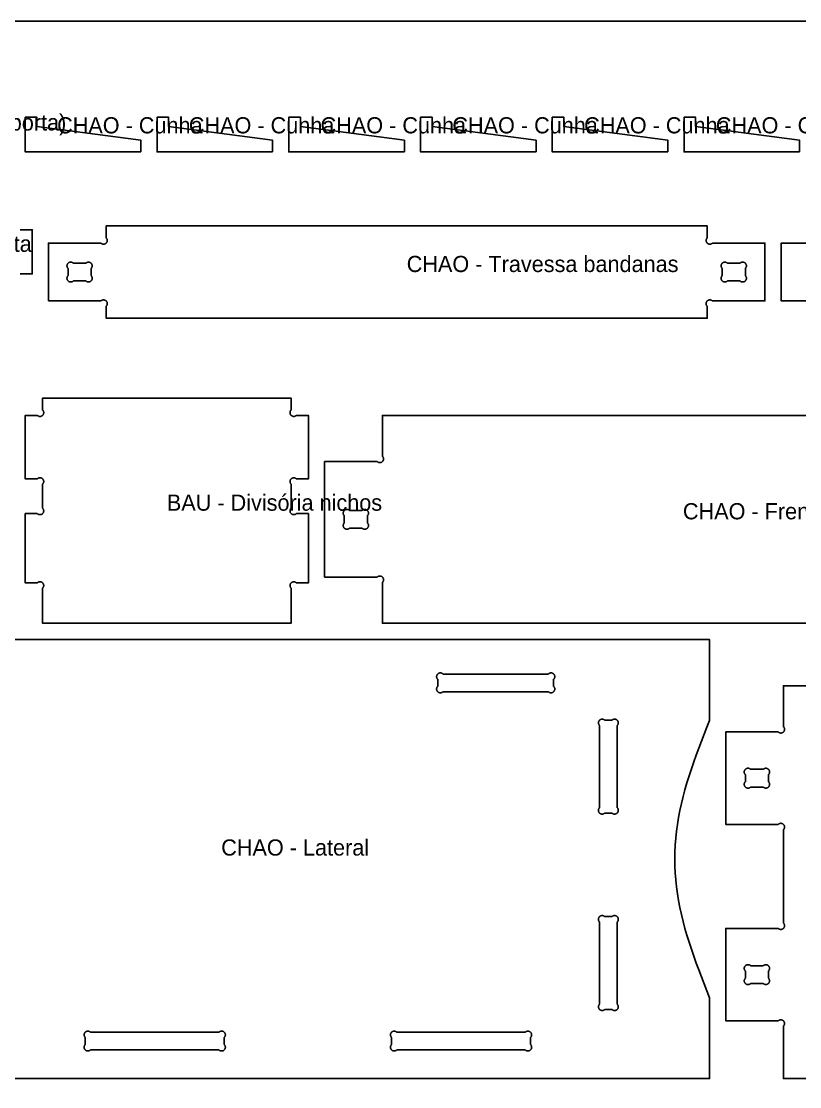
# Model space of a CAD drawing. Header units: millimetres. Extents: x 0 to 2787, y 0 to 1840.
# Drawn here: x 917 to 1590, y 918 to 1840 of the extents above; entities that cross this region are included whole.
import ezdxf

# ---------------------------------------------------------------- set-up
doc = ezdxf.new("R2010")
doc.units = ezdxf.units.MM
for name, color, linetype in [('CHAPA_NAO_CORTAR', 8, 'Continuous'), ('CORTE_EXTERNO', 1, 'Continuous'), ('CORTE_INTERNO', 5, 'Continuous'), ('ETIQUETAS_NAO_CORTAR', 8, 'Continuous')]:
    doc.layers.add(name, color=color, linetype=linetype)

msp = doc.modelspace()

# ---------------------------------------------------------------- linework, layer by layer
at = {"layer": 'CHAPA_NAO_CORTAR'}
msp.add_lwpolyline([(0, 0), (2750, 0), (2750, 1840), (0, 1840)], close=True, dxfattribs=at)
at = {"layer": 'CORTE_EXTERNO'}
for points in [[(1020, 1727), (1020, 1737), (930, 1749), (930, 1757), (920, 1757), (920, 1727), (1020, 1727)], [(1134, 1727), (1134, 1737), (1044, 1749), (1044, 1757), (1034, 1757), (1034, 1727), (1134, 1727)], [(1248, 1727), (1248, 1737), (1158, 1749), (1158, 1757), (1148, 1757), (1148, 1727), (1248, 1727)], [(1362, 1727), (1362, 1737), (1272, 1749), (1272, 1757), (1262, 1757), (1262, 1727), (1362, 1727)], [(1476, 1727), (1476, 1737), (1386, 1749), (1386, 1757), (1376, 1757), (1376, 1727), (1476, 1727)], [(1590, 1727), (1590, 1737), (1500, 1749), (1500, 1757), (1490, 1757), (1490, 1727), (1590, 1727)], [(940, 1598), (940, 1648), (985.4, 1648), (985.64, 1647.79), (985.9, 1647.6), (986.17, 1647.43), (986.46, 1647.3), (986.76, 1647.19), (987.07, 1647.11), (987.38, 1647.06), (987.7, 1647.05), (988.02, 1647.06), (988.34, 1647.11), (988.65, 1647.19), (988.95, 1647.3), (989.23, 1647.43), (989.51, 1647.6), (989.76, 1647.79), (990, 1648), (990.21, 1648.24), (990.4, 1648.49), (990.57, 1648.77), (990.7, 1649.05), (990.81, 1649.35), (990.89, 1649.66), (990.94, 1649.98), (990.95, 1650.3), (990.94, 1650.62), (990.89, 1650.93), (990.81, 1651.24), (990.7, 1651.54), (990.57, 1651.83), (990.4, 1652.1), (990.21, 1652.36), (990, 1652.6), (990, 1663), (1510, 1663), (1510, 1652.6), (1509.79, 1652.36), (1509.6, 1652.1), (1509.43, 1651.83), (1509.3, 1651.54), (1509.19, 1651.24), (1509.11, 1650.93), (1509.06, 1650.62), (1509.05, 1650.3), (1509.06, 1649.98), (1509.11, 1649.66), (1509.19, 1649.35), (1509.3, 1649.05), (1509.43, 1648.77), (1509.6, 1648.49), (1509.79, 1648.24), (1510, 1648), (1510.24, 1647.79), (1510.49, 1647.6), (1510.77, 1647.43), (1511.05, 1647.3), (1511.35, 1647.19), (1511.66, 1647.11), (1511.98, 1647.06), (1512.3, 1647.05), (1512.62, 1647.06), (1512.93, 1647.11), (1513.24, 1647.19), (1513.54, 1647.3), (1513.83, 1647.43), (1514.1, 1647.6), (1514.36, 1647.79), (1514.6, 1648), (1560, 1648), (1560, 1598), (1514.6, 1598), (1514.36, 1598.21), (1514.1, 1598.4), (1513.83, 1598.57), (1513.54, 1598.7), (1513.24, 1598.81), (1512.93, 1598.89), (1512.62, 1598.94), (1512.3, 1598.95), (1511.98, 1598.94), (1511.66, 1598.89), (1511.35, 1598.81), (1511.05, 1598.7), (1510.77, 1598.57), (1510.49, 1598.4), (1510.24, 1598.21), (1510, 1598), (1509.79, 1597.76), (1509.6, 1597.51), (1509.43, 1597.23), (1509.3, 1596.95), (1509.19, 1596.65), (1509.11, 1596.34), (1509.06, 1596.02), (1509.05, 1595.7), (1509.06, 1595.38), (1509.11, 1595.07), (1509.19, 1594.76), (1509.3, 1594.46), (1509.43, 1594.17), (1509.6, 1593.9), (1509.79, 1593.64), (1510, 1593.4), (1510, 1583), (990, 1583), (990, 1593.4), (990.21, 1593.64), (990.4, 1593.9), (990.57, 1594.17), (990.7, 1594.46), (990.81, 1594.76), (990.89, 1595.07), (990.94, 1595.38), (990.95, 1595.7), (990.94, 1596.02), (990.89, 1596.34), (990.81, 1596.65), (990.7, 1596.95), (990.57, 1597.23), (990.4, 1597.51), (990.21, 1597.76), (990, 1598), (989.76, 1598.21), (989.51, 1598.4), (989.23, 1598.57), (988.95, 1598.7), (988.65, 1598.81), (988.34, 1598.89), (988.02, 1598.94), (987.7, 1598.95), (987.38, 1598.94), (987.07, 1598.89), (986.76, 1598.81), (986.46, 1598.7), (986.17, 1598.57), (985.9, 1598.4), (985.64, 1598.21), (985.4, 1598), (940, 1598)], [(1165, 1414), (1165, 1354), (1154.6, 1354), (1154.36, 1354.21), (1154.1, 1354.4), (1153.83, 1354.57), (1153.54, 1354.7), (1153.24, 1354.81), (1152.93, 1354.89), (1152.62, 1354.94), (1152.3, 1354.95), (1151.98, 1354.94), (1151.66, 1354.89), (1151.35, 1354.81), (1151.05, 1354.7), (1150.77, 1354.57), (1150.49, 1354.4), (1150.24, 1354.21), (1150, 1354), (1149.79, 1353.76), (1149.6, 1353.51), (1149.43, 1353.23), (1149.3, 1352.95), (1149.19, 1352.65), (1149.11, 1352.34), (1149.06, 1352.02), (1149.05, 1351.7), (1149.06, 1351.38), (1149.11, 1351.07), (1149.19, 1350.76), (1149.3, 1350.46), (1149.43, 1350.17), (1149.6, 1349.9), (1149.79, 1349.64), (1150, 1349.4), (1150, 1319), (935, 1319), (935, 1349.4), (935.21, 1349.64), (935.4, 1349.9), (935.57, 1350.17), (935.7, 1350.46), (935.81, 1350.76), (935.89, 1351.07), (935.94, 1351.38), (935.95, 1351.7), (935.94, 1352.02), (935.89, 1352.34), (935.81, 1352.65), (935.7, 1352.95), (935.57, 1353.23), (935.4, 1353.51), (935.21, 1353.76), (935, 1354), (934.76, 1354.21), (934.51, 1354.4), (934.23, 1354.57), (933.95, 1354.7), (933.65, 1354.81), (933.34, 1354.89), (933.02, 1354.94), (932.7, 1354.95), (932.38, 1354.94), (932.07, 1354.89), (931.76, 1354.81), (931.46, 1354.7), (931.17, 1354.57), (930.9, 1354.4), (930.64, 1354.21), (930.4, 1354), (920, 1354), (920, 1414), (930.4, 1414), (930.64, 1413.79), (930.9, 1413.6), (931.17, 1413.43), (931.46, 1413.3), (931.76, 1413.19), (932.07, 1413.11), (932.38, 1413.06), (932.7, 1413.05), (933.02, 1413.06), (933.34, 1413.11), (933.65, 1413.19), (933.95, 1413.3), (934.23, 1413.43), (934.51, 1413.6), (934.76, 1413.79), (935, 1414), (935.21, 1414.24), (935.4, 1414.49), (935.57, 1414.77), (935.7, 1415.05), (935.81, 1415.35), (935.89, 1415.66), (935.94, 1415.98), (935.95, 1416.3), (935.94, 1416.62), (935.89, 1416.93), (935.81, 1417.24), (935.7, 1417.54), (935.57, 1417.83), (935.4, 1418.1), (935.21, 1418.36), (935, 1418.6), (935, 1439.4), (935.21, 1439.64), (935.4, 1439.9), (935.57, 1440.17), (935.7, 1440.46), (935.81, 1440.76), (935.89, 1441.07), (935.94, 1441.38), (935.95, 1441.7), (935.94, 1442.02), (935.89, 1442.34), (935.81, 1442.65), (935.7, 1442.95), (935.57, 1443.23), (935.4, 1443.51), (935.21, 1443.76), (935, 1444), (934.76, 1444.21), (934.51, 1444.4), (934.23, 1444.57), (933.95, 1444.7), (933.65, 1444.81), (933.34, 1444.89), (933.02, 1444.94), (932.7, 1444.95), (932.38, 1444.94), (932.07, 1444.89), (931.76, 1444.81), (931.46, 1444.7), (931.17, 1444.57), (930.9, 1444.4), (930.64, 1444.21), (930.4, 1444), (920, 1444), (920, 1499), (930.4, 1499), (930.64, 1498.79), (930.9, 1498.6), (931.17, 1498.43), (931.46, 1498.3), (931.76, 1498.19), (932.07, 1498.11), (932.38, 1498.06), (932.7, 1498.05), (933.02, 1498.06), (933.34, 1498.11), (933.65, 1498.19), (933.95, 1498.3), (934.23, 1498.43), (934.51, 1498.6), (934.76, 1498.79), (935, 1499), (935.21, 1499.24), (935.4, 1499.49), (935.57, 1499.77), (935.7, 1500.05), (935.81, 1500.35), (935.89, 1500.66), (935.94, 1500.98), (935.95, 1501.3), (935.94, 1501.62), (935.89, 1501.93), (935.81, 1502.24), (935.7, 1502.54), (935.57, 1502.83), (935.4, 1503.1), (935.21, 1503.36), (935, 1503.6), (935, 1514), (1150, 1514), (1150, 1503.6), (1149.79, 1503.36), (1149.6, 1503.1), (1149.43, 1502.83), (1149.3, 1502.54), (1149.19, 1502.24), (1149.11, 1501.93), (1149.06, 1501.62), (1149.05, 1501.3), (1149.06, 1500.98), (1149.11, 1500.66), (1149.19, 1500.35), (1149.3, 1500.05), (1149.43, 1499.77), (1149.6, 1499.49), (1149.79, 1499.24), (1150, 1499), (1150.24, 1498.79), (1150.49, 1498.6), (1150.77, 1498.43), (1151.05, 1498.3), (1151.35, 1498.19), (1151.66, 1498.11), (1151.98, 1498.06), (1152.3, 1498.05), (1152.62, 1498.06), (1152.93, 1498.11), (1153.24, 1498.19), (1153.54, 1498.3), (1153.83, 1498.43), (1154.1, 1498.6), (1154.36, 1498.79), (1154.6, 1499), (1165, 1499), (1165, 1444), (1154.6, 1444), (1154.36, 1444.21), (1154.1, 1444.4), (1153.83, 1444.57), (1153.54, 1444.7), (1153.24, 1444.81), (1152.93, 1444.89), (1152.62, 1444.94), (1152.3, 1444.95), (1151.98, 1444.94), (1151.66, 1444.89), (1151.35, 1444.81), (1151.05, 1444.7), (1150.77, 1444.57), (1150.49, 1444.4), (1150.24, 1444.21), (1150, 1444), (1149.79, 1443.76), (1149.6, 1443.51), (1149.43, 1443.23), (1149.3, 1442.95), (1149.19, 1442.65), (1149.11, 1442.34), (1149.06, 1442.02), (1149.05, 1441.7), (1149.06, 1441.38), (1149.11, 1441.07), (1149.19, 1440.76), (1149.3, 1440.46), (1149.43, 1440.17), (1149.6, 1439.9), (1149.79, 1439.64), (1150, 1439.4), (1150, 1418.6), (1149.79, 1418.36), (1149.6, 1418.1), (1149.43, 1417.83), (1149.3, 1417.54), (1149.19, 1417.24), (1149.11, 1416.93), (1149.06, 1416.62), (1149.05, 1416.3), (1149.06, 1415.98), (1149.11, 1415.66), (1149.19, 1415.35), (1149.3, 1415.05), (1149.43, 1414.77), (1149.6, 1414.49), (1149.79, 1414.24), (1150, 1414), (1150.24, 1413.79), (1150.49, 1413.6), (1150.77, 1413.43), (1151.05, 1413.3), (1151.35, 1413.19), (1151.66, 1413.11), (1151.98, 1413.06), (1152.3, 1413.05), (1152.62, 1413.06), (1152.93, 1413.11), (1153.24, 1413.19), (1153.54, 1413.3), (1153.83, 1413.43), (1154.1, 1413.6), (1154.36, 1413.79), (1154.6, 1414), (1165, 1414)]]:
    msp.add_lwpolyline(points, close=True, dxfattribs=at)
for points in [[(915.6, 1659.67), (926, 1659.67), (926, 1621.33), (915.6, 1621.33)], [(1619.4, 1598), (1574, 1598), (1574, 1598), (1574, 1648), (1619.4, 1648)], [(1749, 1319), (1229, 1319), (1229, 1354.4), (1229.21, 1354.64), (1229.4, 1354.9), (1229.57, 1355.17), (1229.7, 1355.46), (1229.81, 1355.76), (1229.89, 1356.07), (1229.94, 1356.38), (1229.95, 1356.7), (1229.94, 1357.02), (1229.89, 1357.34), (1229.81, 1357.65), (1229.7, 1357.95), (1229.57, 1358.23), (1229.4, 1358.51), (1229.21, 1358.76), (1229, 1359), (1228.76, 1359.21), (1228.51, 1359.4), (1228.23, 1359.57), (1227.95, 1359.7), (1227.65, 1359.81), (1227.34, 1359.89), (1227.02, 1359.94), (1226.7, 1359.95), (1226.38, 1359.94), (1226.07, 1359.89), (1225.76, 1359.81), (1225.46, 1359.7), (1225.17, 1359.57), (1224.9, 1359.4), (1224.64, 1359.21), (1224.4, 1359), (1179, 1359), (1179, 1359), (1179, 1459), (1224.4, 1459), (1224.64, 1458.79), (1224.9, 1458.6), (1225.17, 1458.43), (1225.46, 1458.3), (1225.76, 1458.19), (1226.07, 1458.11), (1226.38, 1458.06), (1226.7, 1458.05), (1227.02, 1458.06), (1227.34, 1458.11), (1227.65, 1458.19), (1227.95, 1458.3), (1228.23, 1458.43), (1228.51, 1458.6), (1228.76, 1458.79), (1229, 1459), (1229.21, 1459.24), (1229.4, 1459.49), (1229.57, 1459.77), (1229.7, 1460.05), (1229.81, 1460.35), (1229.89, 1460.66), (1229.94, 1460.98), (1229.95, 1461.3), (1229.94, 1461.62), (1229.89, 1461.93), (1229.81, 1462.24), (1229.7, 1462.54), (1229.57, 1462.83), (1229.4, 1463.1), (1229.21, 1463.36), (1229, 1463.6), (1229, 1499), (1749, 1499)], [(12, 1305), (1512, 1305), (1512, 1235), (1512, 1235), (1509.65, 1229), (1507.31, 1223), (1505, 1217), (1502.73, 1211), (1500.52, 1205), (1498.38, 1199), (1496.33, 1193), (1494.37, 1187), (1492.52, 1181), (1490.79, 1175), (1489.19, 1169), (1487.73, 1163), (1486.42, 1157), (1485.27, 1151), (1484.28, 1145), (1483.47, 1139), (1482.83, 1133), (1482.37, 1127), (1482.09, 1121), (1482, 1115), (1482.09, 1109), (1482.37, 1103), (1482.83, 1097), (1483.47, 1091), (1484.28, 1085), (1485.27, 1079), (1486.42, 1073), (1487.73, 1067), (1489.19, 1061), (1490.79, 1055), (1492.52, 1049), (1494.37, 1043), (1496.33, 1037), (1498.38, 1031), (1500.52, 1025), (1502.73, 1019), (1505, 1013), (1507.31, 1007), (1509.65, 1001), (1512, 995), (1512, 925), (12, 925)], [(2096, 925), (1576, 925), (1576, 970.4), (1576.21, 970.64), (1576.4, 970.9), (1576.57, 971.17), (1576.7, 971.46), (1576.81, 971.76), (1576.89, 972.07), (1576.94, 972.38), (1576.95, 972.7), (1576.94, 973.02), (1576.89, 973.34), (1576.81, 973.65), (1576.7, 973.95), (1576.57, 974.23), (1576.4, 974.51), (1576.21, 974.76), (1576, 975), (1575.76, 975.21), (1575.51, 975.4), (1575.23, 975.57), (1574.95, 975.7), (1574.65, 975.81), (1574.34, 975.89), (1574.02, 975.94), (1573.7, 975.95), (1573.38, 975.94), (1573.07, 975.89), (1572.76, 975.81), (1572.46, 975.7), (1572.17, 975.57), (1571.9, 975.4), (1571.64, 975.21), (1571.4, 975), (1526, 975), (1526, 975), (1526, 1055), (1571.4, 1055), (1571.64, 1054.79), (1571.9, 1054.6), (1572.17, 1054.43), (1572.46, 1054.3), (1572.76, 1054.19), (1573.07, 1054.11), (1573.38, 1054.06), (1573.7, 1054.05), (1574.02, 1054.06), (1574.34, 1054.11), (1574.65, 1054.19), (1574.95, 1054.3), (1575.23, 1054.43), (1575.51, 1054.6), (1575.76, 1054.79), (1576, 1055), (1576.21, 1055.24), (1576.4, 1055.49), (1576.57, 1055.77), (1576.7, 1056.05), (1576.81, 1056.35), (1576.89, 1056.66), (1576.94, 1056.98), (1576.95, 1057.3), (1576.94, 1057.62), (1576.89, 1057.93), (1576.81, 1058.24), (1576.7, 1058.54), (1576.57, 1058.83), (1576.4, 1059.1), (1576.21, 1059.36), (1576, 1059.6), (1576, 1140.4), (1576.21, 1140.64), (1576.4, 1140.9), (1576.57, 1141.17), (1576.7, 1141.46), (1576.81, 1141.76), (1576.89, 1142.07), (1576.94, 1142.38), (1576.95, 1142.7), (1576.94, 1143.02), (1576.89, 1143.34), (1576.81, 1143.65), (1576.7, 1143.95), (1576.57, 1144.23), (1576.4, 1144.51), (1576.21, 1144.76), (1576, 1145), (1575.76, 1145.21), (1575.51, 1145.4), (1575.23, 1145.57), (1574.95, 1145.7), (1574.65, 1145.81), (1574.34, 1145.89), (1574.02, 1145.94), (1573.7, 1145.95), (1573.38, 1145.94), (1573.07, 1145.89), (1572.76, 1145.81), (1572.46, 1145.7), (1572.17, 1145.57), (1571.9, 1145.4), (1571.64, 1145.21), (1571.4, 1145), (1526, 1145), (1526, 1225), (1571.4, 1225), (1571.64, 1224.79), (1571.9, 1224.6), (1572.17, 1224.43), (1572.46, 1224.3), (1572.76, 1224.19), (1573.07, 1224.11), (1573.38, 1224.06), (1573.7, 1224.05), (1574.02, 1224.06), (1574.34, 1224.11), (1574.65, 1224.19), (1574.95, 1224.3), (1575.23, 1224.43), (1575.51, 1224.6), (1575.76, 1224.79), (1576, 1225), (1576.21, 1225.24), (1576.4, 1225.49), (1576.57, 1225.77), (1576.7, 1226.05), (1576.81, 1226.35), (1576.89, 1226.66), (1576.94, 1226.98), (1576.95, 1227.3), (1576.94, 1227.62), (1576.89, 1227.93), (1576.81, 1228.24), (1576.7, 1228.54), (1576.57, 1228.83), (1576.4, 1229.1), (1576.21, 1229.36), (1576, 1229.6), (1576, 1265), (2096, 1265)]]:
    msp.add_lwpolyline(points, dxfattribs=at)
at = {"layer": 'CORTE_INTERNO'}
for points in [[(972.4, 1615.35), (972.64, 1615.14), (972.9, 1614.95), (973.17, 1614.78), (973.46, 1614.65), (973.76, 1614.54), (974.07, 1614.46), (974.38, 1614.41), (974.7, 1614.4), (975.02, 1614.41), (975.34, 1614.46), (975.65, 1614.54), (975.95, 1614.65), (976.23, 1614.78), (976.51, 1614.95), (976.76, 1615.14), (977, 1615.35), (977.21, 1615.59), (977.4, 1615.84), (977.57, 1616.12), (977.7, 1616.4), (977.81, 1616.7), (977.89, 1617.01), (977.94, 1617.33), (977.95, 1617.65), (977.94, 1617.97), (977.89, 1618.28), (977.81, 1618.59), (977.7, 1618.89), (977.57, 1619.18), (977.4, 1619.45), (977.21, 1619.71), (977, 1619.95), (977, 1626.05), (977.21, 1626.29), (977.4, 1626.55), (977.57, 1626.82), (977.7, 1627.11), (977.81, 1627.41), (977.89, 1627.72), (977.94, 1628.03), (977.95, 1628.35), (977.94, 1628.67), (977.89, 1628.99), (977.81, 1629.3), (977.7, 1629.6), (977.57, 1629.88), (977.4, 1630.16), (977.21, 1630.41), (977, 1630.65), (976.76, 1630.86), (976.51, 1631.05), (976.23, 1631.22), (975.95, 1631.35), (975.65, 1631.46), (975.34, 1631.54), (975.02, 1631.59), (974.7, 1631.6), (974.38, 1631.59), (974.07, 1631.54), (973.76, 1631.46), (973.46, 1631.35), (973.17, 1631.22), (972.9, 1631.05), (972.64, 1630.86), (972.4, 1630.65), (961.6, 1630.65), (961.36, 1630.86), (961.1, 1631.05), (960.83, 1631.22), (960.54, 1631.35), (960.24, 1631.46), (959.93, 1631.54), (959.62, 1631.59), (959.3, 1631.6), (958.98, 1631.59), (958.66, 1631.54), (958.35, 1631.46), (958.05, 1631.35), (957.77, 1631.22), (957.49, 1631.05), (957.24, 1630.86), (957, 1630.65), (956.79, 1630.41), (956.6, 1630.16), (956.43, 1629.88), (956.3, 1629.6), (956.19, 1629.3), (956.11, 1628.99), (956.06, 1628.67), (956.05, 1628.35), (956.06, 1628.03), (956.11, 1627.72), (956.19, 1627.41), (956.3, 1627.11), (956.43, 1626.82), (956.6, 1626.55), (956.79, 1626.29), (957, 1626.05), (957, 1619.95), (956.79, 1619.71), (956.6, 1619.45), (956.43, 1619.18), (956.3, 1618.89), (956.19, 1618.59), (956.11, 1618.28), (956.06, 1617.97), (956.05, 1617.65), (956.06, 1617.33), (956.11, 1617.01), (956.19, 1616.7), (956.3, 1616.4), (956.43, 1616.12), (956.6, 1615.84), (956.79, 1615.59), (957, 1615.35), (957.24, 1615.14), (957.49, 1614.95), (957.77, 1614.78), (958.05, 1614.65), (958.35, 1614.54), (958.66, 1614.46), (958.98, 1614.41), (959.3, 1614.4), (959.62, 1614.41), (959.93, 1614.46), (960.24, 1614.54), (960.54, 1614.65), (960.83, 1614.78), (961.1, 1614.95), (961.36, 1615.14), (961.6, 1615.35), (972.4, 1615.35)], [(1538.4, 1615.35), (1538.64, 1615.14), (1538.9, 1614.95), (1539.17, 1614.78), (1539.46, 1614.65), (1539.76, 1614.54), (1540.07, 1614.46), (1540.38, 1614.41), (1540.7, 1614.4), (1541.02, 1614.41), (1541.34, 1614.46), (1541.65, 1614.54), (1541.95, 1614.65), (1542.23, 1614.78), (1542.51, 1614.95), (1542.76, 1615.14), (1543, 1615.35), (1543.21, 1615.59), (1543.4, 1615.84), (1543.57, 1616.12), (1543.7, 1616.4), (1543.81, 1616.7), (1543.89, 1617.01), (1543.94, 1617.33), (1543.95, 1617.65), (1543.94, 1617.97), (1543.89, 1618.28), (1543.81, 1618.59), (1543.7, 1618.89), (1543.57, 1619.18), (1543.4, 1619.45), (1543.21, 1619.71), (1543, 1619.95), (1543, 1626.05), (1543.21, 1626.29), (1543.4, 1626.55), (1543.57, 1626.82), (1543.7, 1627.11), (1543.81, 1627.41), (1543.89, 1627.72), (1543.94, 1628.03), (1543.95, 1628.35), (1543.94, 1628.67), (1543.89, 1628.99), (1543.81, 1629.3), (1543.7, 1629.6), (1543.57, 1629.88), (1543.4, 1630.16), (1543.21, 1630.41), (1543, 1630.65), (1542.76, 1630.86), (1542.51, 1631.05), (1542.23, 1631.22), (1541.95, 1631.35), (1541.65, 1631.46), (1541.34, 1631.54), (1541.02, 1631.59), (1540.7, 1631.6), (1540.38, 1631.59), (1540.07, 1631.54), (1539.76, 1631.46), (1539.46, 1631.35), (1539.17, 1631.22), (1538.9, 1631.05), (1538.64, 1630.86), (1538.4, 1630.65), (1527.6, 1630.65), (1527.36, 1630.86), (1527.1, 1631.05), (1526.83, 1631.22), (1526.54, 1631.35), (1526.24, 1631.46), (1525.93, 1631.54), (1525.62, 1631.59), (1525.3, 1631.6), (1524.98, 1631.59), (1524.66, 1631.54), (1524.35, 1631.46), (1524.05, 1631.35), (1523.77, 1631.22), (1523.49, 1631.05), (1523.24, 1630.86), (1523, 1630.65), (1522.79, 1630.41), (1522.6, 1630.16), (1522.43, 1629.88), (1522.3, 1629.6), (1522.19, 1629.3), (1522.11, 1628.99), (1522.06, 1628.67), (1522.05, 1628.35), (1522.06, 1628.03), (1522.11, 1627.72), (1522.19, 1627.41), (1522.3, 1627.11), (1522.43, 1626.82), (1522.6, 1626.55), (1522.79, 1626.29), (1523, 1626.05), (1523, 1619.95), (1522.79, 1619.71), (1522.6, 1619.45), (1522.43, 1619.18), (1522.3, 1618.89), (1522.19, 1618.59), (1522.11, 1618.28), (1522.06, 1617.97), (1522.05, 1617.65), (1522.06, 1617.33), (1522.11, 1617.01), (1522.19, 1616.7), (1522.3, 1616.4), (1522.43, 1616.12), (1522.6, 1615.84), (1522.79, 1615.59), (1523, 1615.35), (1523.24, 1615.14), (1523.49, 1614.95), (1523.77, 1614.78), (1524.05, 1614.65), (1524.35, 1614.54), (1524.66, 1614.46), (1524.98, 1614.41), (1525.3, 1614.4), (1525.62, 1614.41), (1525.93, 1614.46), (1526.24, 1614.54), (1526.54, 1614.65), (1526.83, 1614.78), (1527.1, 1614.95), (1527.36, 1615.14), (1527.6, 1615.35), (1538.4, 1615.35)], [(1211.4, 1401.35), (1211.64, 1401.14), (1211.9, 1400.95), (1212.17, 1400.78), (1212.46, 1400.65), (1212.76, 1400.54), (1213.07, 1400.46), (1213.38, 1400.41), (1213.7, 1400.4), (1214.02, 1400.41), (1214.34, 1400.46), (1214.65, 1400.54), (1214.95, 1400.65), (1215.23, 1400.78), (1215.51, 1400.95), (1215.76, 1401.14), (1216, 1401.35), (1216.21, 1401.59), (1216.4, 1401.84), (1216.57, 1402.12), (1216.7, 1402.4), (1216.81, 1402.7), (1216.89, 1403.01), (1216.94, 1403.33), (1216.95, 1403.65), (1216.94, 1403.97), (1216.89, 1404.28), (1216.81, 1404.59), (1216.7, 1404.89), (1216.57, 1405.18), (1216.4, 1405.45), (1216.21, 1405.71), (1216, 1405.95), (1216, 1412.05), (1216.21, 1412.29), (1216.4, 1412.55), (1216.57, 1412.82), (1216.7, 1413.11), (1216.81, 1413.41), (1216.89, 1413.72), (1216.94, 1414.03), (1216.95, 1414.35), (1216.94, 1414.67), (1216.89, 1414.99), (1216.81, 1415.3), (1216.7, 1415.6), (1216.57, 1415.88), (1216.4, 1416.16), (1216.21, 1416.41), (1216, 1416.65), (1215.76, 1416.86), (1215.51, 1417.05), (1215.23, 1417.22), (1214.95, 1417.35), (1214.65, 1417.46), (1214.34, 1417.54), (1214.02, 1417.59), (1213.7, 1417.6), (1213.38, 1417.59), (1213.07, 1417.54), (1212.76, 1417.46), (1212.46, 1417.35), (1212.17, 1417.22), (1211.9, 1417.05), (1211.64, 1416.86), (1211.4, 1416.65), (1200.6, 1416.65), (1200.36, 1416.86), (1200.1, 1417.05), (1199.83, 1417.22), (1199.54, 1417.35), (1199.24, 1417.46), (1198.93, 1417.54), (1198.62, 1417.59), (1198.3, 1417.6), (1197.98, 1417.59), (1197.66, 1417.54), (1197.35, 1417.46), (1197.05, 1417.35), (1196.77, 1417.22), (1196.49, 1417.05), (1196.24, 1416.86), (1196, 1416.65), (1195.79, 1416.41), (1195.6, 1416.16), (1195.43, 1415.88), (1195.3, 1415.6), (1195.19, 1415.3), (1195.11, 1414.99), (1195.06, 1414.67), (1195.05, 1414.35), (1195.06, 1414.03), (1195.11, 1413.72), (1195.19, 1413.41), (1195.3, 1413.11), (1195.43, 1412.82), (1195.6, 1412.55), (1195.79, 1412.29), (1196, 1412.05), (1196, 1405.95), (1195.79, 1405.71), (1195.6, 1405.45), (1195.43, 1405.18), (1195.3, 1404.89), (1195.19, 1404.59), (1195.11, 1404.28), (1195.06, 1403.97), (1195.05, 1403.65), (1195.06, 1403.33), (1195.11, 1403.01), (1195.19, 1402.7), (1195.3, 1402.4), (1195.43, 1402.12), (1195.6, 1401.84), (1195.79, 1401.59), (1196, 1401.35), (1196.24, 1401.14), (1196.49, 1400.95), (1196.77, 1400.78), (1197.05, 1400.65), (1197.35, 1400.54), (1197.66, 1400.46), (1197.98, 1400.41), (1198.3, 1400.4), (1198.62, 1400.41), (1198.93, 1400.46), (1199.24, 1400.54), (1199.54, 1400.65), (1199.83, 1400.78), (1200.1, 1400.95), (1200.36, 1401.14), (1200.6, 1401.35), (1211.4, 1401.35)], [(1281.45, 1275.15), (1281.21, 1275.36), (1280.95, 1275.55), (1280.68, 1275.72), (1280.39, 1275.85), (1280.09, 1275.96), (1279.78, 1276.04), (1279.47, 1276.09), (1279.15, 1276.1), (1278.83, 1276.09), (1278.51, 1276.04), (1278.2, 1275.96), (1277.9, 1275.85), (1277.62, 1275.72), (1277.34, 1275.55), (1277.09, 1275.36), (1276.85, 1275.15), (1276.64, 1274.91), (1276.45, 1274.66), (1276.28, 1274.38), (1276.15, 1274.1), (1276.04, 1273.8), (1275.96, 1273.49), (1275.91, 1273.17), (1275.9, 1272.85), (1275.91, 1272.53), (1275.96, 1272.22), (1276.04, 1271.91), (1276.15, 1271.61), (1276.28, 1271.32), (1276.45, 1271.05), (1276.64, 1270.79), (1276.85, 1270.55), (1276.85, 1264.45), (1276.64, 1264.21), (1276.45, 1263.95), (1276.28, 1263.68), (1276.15, 1263.39), (1276.04, 1263.09), (1275.96, 1262.78), (1275.91, 1262.47), (1275.9, 1262.15), (1275.91, 1261.83), (1275.96, 1261.51), (1276.04, 1261.2), (1276.15, 1260.9), (1276.28, 1260.62), (1276.45, 1260.34), (1276.64, 1260.09), (1276.85, 1259.85), (1277.09, 1259.64), (1277.34, 1259.45), (1277.62, 1259.28), (1277.9, 1259.15), (1278.2, 1259.04), (1278.51, 1258.96), (1278.83, 1258.91), (1279.15, 1258.9), (1279.47, 1258.91), (1279.78, 1258.96), (1280.09, 1259.04), (1280.39, 1259.15), (1280.68, 1259.28), (1280.95, 1259.45), (1281.21, 1259.64), (1281.45, 1259.85), (1372.55, 1259.85), (1372.79, 1259.64), (1373.05, 1259.45), (1373.32, 1259.28), (1373.61, 1259.15), (1373.91, 1259.04), (1374.22, 1258.96), (1374.53, 1258.91), (1374.85, 1258.9), (1375.17, 1258.91), (1375.49, 1258.96), (1375.8, 1259.04), (1376.1, 1259.15), (1376.38, 1259.28), (1376.66, 1259.45), (1376.91, 1259.64), (1377.15, 1259.85), (1377.36, 1260.09), (1377.55, 1260.34), (1377.72, 1260.62), (1377.85, 1260.9), (1377.96, 1261.2), (1378.04, 1261.51), (1378.09, 1261.83), (1378.1, 1262.15), (1378.09, 1262.47), (1378.04, 1262.78), (1377.96, 1263.09), (1377.85, 1263.39), (1377.72, 1263.68), (1377.55, 1263.95), (1377.36, 1264.21), (1377.15, 1264.45), (1377.15, 1270.55), (1377.36, 1270.79), (1377.55, 1271.05), (1377.72, 1271.32), (1377.85, 1271.61), (1377.96, 1271.91), (1378.04, 1272.22), (1378.09, 1272.53), (1378.1, 1272.85), (1378.09, 1273.17), (1378.04, 1273.49), (1377.96, 1273.8), (1377.85, 1274.1), (1377.72, 1274.38), (1377.55, 1274.66), (1377.36, 1274.91), (1377.15, 1275.15), (1376.91, 1275.36), (1376.66, 1275.55), (1376.38, 1275.72), (1376.1, 1275.85), (1375.8, 1275.96), (1375.49, 1276.04), (1375.17, 1276.09), (1374.85, 1276.1), (1374.53, 1276.09), (1374.22, 1276.04), (1373.91, 1275.96), (1373.61, 1275.85), (1373.32, 1275.72), (1373.05, 1275.55), (1372.79, 1275.36), (1372.55, 1275.15), (1281.45, 1275.15)], [(1421.45, 1235.15), (1421.21, 1235.36), (1420.95, 1235.55), (1420.68, 1235.72), (1420.39, 1235.85), (1420.09, 1235.96), (1419.78, 1236.04), (1419.47, 1236.09), (1419.15, 1236.1), (1418.83, 1236.09), (1418.51, 1236.04), (1418.2, 1235.96), (1417.9, 1235.85), (1417.62, 1235.72), (1417.34, 1235.55), (1417.09, 1235.36), (1416.85, 1235.15), (1416.64, 1234.91), (1416.45, 1234.66), (1416.28, 1234.38), (1416.15, 1234.1), (1416.04, 1233.8), (1415.96, 1233.49), (1415.91, 1233.17), (1415.9, 1232.85), (1415.91, 1232.53), (1415.96, 1232.22), (1416.04, 1231.91), (1416.15, 1231.61), (1416.28, 1231.32), (1416.45, 1231.05), (1416.64, 1230.79), (1416.85, 1230.55), (1416.85, 1159.45), (1416.64, 1159.21), (1416.45, 1158.95), (1416.28, 1158.68), (1416.15, 1158.39), (1416.04, 1158.09), (1415.96, 1157.78), (1415.91, 1157.47), (1415.9, 1157.15), (1415.91, 1156.83), (1415.96, 1156.51), (1416.04, 1156.2), (1416.15, 1155.9), (1416.28, 1155.62), (1416.45, 1155.34), (1416.64, 1155.09), (1416.85, 1154.85), (1417.09, 1154.64), (1417.34, 1154.45), (1417.62, 1154.28), (1417.9, 1154.15), (1418.2, 1154.04), (1418.51, 1153.96), (1418.83, 1153.91), (1419.15, 1153.9), (1419.47, 1153.91), (1419.78, 1153.96), (1420.09, 1154.04), (1420.39, 1154.15), (1420.68, 1154.28), (1420.95, 1154.45), (1421.21, 1154.64), (1421.45, 1154.85), (1427.55, 1154.85), (1427.79, 1154.64), (1428.05, 1154.45), (1428.32, 1154.28), (1428.61, 1154.15), (1428.91, 1154.04), (1429.22, 1153.96), (1429.53, 1153.91), (1429.85, 1153.9), (1430.17, 1153.91), (1430.49, 1153.96), (1430.8, 1154.04), (1431.1, 1154.15), (1431.38, 1154.28), (1431.66, 1154.45), (1431.91, 1154.64), (1432.15, 1154.85), (1432.36, 1155.09), (1432.55, 1155.34), (1432.72, 1155.62), (1432.85, 1155.9), (1432.96, 1156.2), (1433.04, 1156.51), (1433.09, 1156.83), (1433.1, 1157.15), (1433.09, 1157.47), (1433.04, 1157.78), (1432.96, 1158.09), (1432.85, 1158.39), (1432.72, 1158.68), (1432.55, 1158.95), (1432.36, 1159.21), (1432.15, 1159.45), (1432.15, 1230.55), (1432.36, 1230.79), (1432.55, 1231.05), (1432.72, 1231.32), (1432.85, 1231.61), (1432.96, 1231.91), (1433.04, 1232.22), (1433.09, 1232.53), (1433.1, 1232.85), (1433.09, 1233.17), (1433.04, 1233.49), (1432.96, 1233.8), (1432.85, 1234.1), (1432.72, 1234.38), (1432.55, 1234.66), (1432.36, 1234.91), (1432.15, 1235.15), (1431.91, 1235.36), (1431.66, 1235.55), (1431.38, 1235.72), (1431.1, 1235.85), (1430.8, 1235.96), (1430.49, 1236.04), (1430.17, 1236.09), (1429.85, 1236.1), (1429.53, 1236.09), (1429.22, 1236.04), (1428.91, 1235.96), (1428.61, 1235.85), (1428.32, 1235.72), (1428.05, 1235.55), (1427.79, 1235.36), (1427.55, 1235.15), (1421.45, 1235.15)], [(1543, 1181.95), (1542.79, 1181.71), (1542.6, 1181.45), (1542.43, 1181.18), (1542.3, 1180.89), (1542.19, 1180.59), (1542.11, 1180.28), (1542.06, 1179.97), (1542.05, 1179.65), (1542.06, 1179.33), (1542.11, 1179.01), (1542.19, 1178.7), (1542.3, 1178.4), (1542.43, 1178.12), (1542.6, 1177.84), (1542.79, 1177.59), (1543, 1177.35), (1543.24, 1177.14), (1543.49, 1176.95), (1543.77, 1176.78), (1544.05, 1176.65), (1544.35, 1176.54), (1544.66, 1176.46), (1544.98, 1176.41), (1545.3, 1176.4), (1545.62, 1176.41), (1545.93, 1176.46), (1546.24, 1176.54), (1546.54, 1176.65), (1546.83, 1176.78), (1547.1, 1176.95), (1547.36, 1177.14), (1547.6, 1177.35), (1558.4, 1177.35), (1558.64, 1177.14), (1558.9, 1176.95), (1559.17, 1176.78), (1559.46, 1176.65), (1559.76, 1176.54), (1560.07, 1176.46), (1560.38, 1176.41), (1560.7, 1176.4), (1561.02, 1176.41), (1561.34, 1176.46), (1561.65, 1176.54), (1561.95, 1176.65), (1562.23, 1176.78), (1562.51, 1176.95), (1562.76, 1177.14), (1563, 1177.35), (1563.21, 1177.59), (1563.4, 1177.84), (1563.57, 1178.12), (1563.7, 1178.4), (1563.81, 1178.7), (1563.89, 1179.01), (1563.94, 1179.33), (1563.95, 1179.65), (1563.94, 1179.97), (1563.89, 1180.28), (1563.81, 1180.59), (1563.7, 1180.89), (1563.57, 1181.18), (1563.4, 1181.45), (1563.21, 1181.71), (1563, 1181.95), (1563, 1188.05), (1563.21, 1188.29), (1563.4, 1188.55), (1563.57, 1188.82), (1563.7, 1189.11), (1563.81, 1189.41), (1563.89, 1189.72), (1563.94, 1190.03), (1563.95, 1190.35), (1563.94, 1190.67), (1563.89, 1190.99), (1563.81, 1191.3), (1563.7, 1191.6), (1563.57, 1191.88), (1563.4, 1192.16), (1563.21, 1192.41), (1563, 1192.65), (1562.76, 1192.86), (1562.51, 1193.05), (1562.23, 1193.22), (1561.95, 1193.35), (1561.65, 1193.46), (1561.34, 1193.54), (1561.02, 1193.59), (1560.7, 1193.6), (1560.38, 1193.59), (1560.07, 1193.54), (1559.76, 1193.46), (1559.46, 1193.35), (1559.17, 1193.22), (1558.9, 1193.05), (1558.64, 1192.86), (1558.4, 1192.65), (1547.6, 1192.65), (1547.36, 1192.86), (1547.1, 1193.05), (1546.83, 1193.22), (1546.54, 1193.35), (1546.24, 1193.46), (1545.93, 1193.54), (1545.62, 1193.59), (1545.3, 1193.6), (1544.98, 1193.59), (1544.66, 1193.54), (1544.35, 1193.46), (1544.05, 1193.35), (1543.77, 1193.22), (1543.49, 1193.05), (1543.24, 1192.86), (1543, 1192.65), (1542.79, 1192.41), (1542.6, 1192.16), (1542.43, 1191.88), (1542.3, 1191.6), (1542.19, 1191.3), (1542.11, 1190.99), (1542.06, 1190.67), (1542.05, 1190.35), (1542.06, 1190.03), (1542.11, 1189.72), (1542.19, 1189.41), (1542.3, 1189.11), (1542.43, 1188.82), (1542.6, 1188.55), (1542.79, 1188.29), (1543, 1188.05), (1543, 1181.95)], [(1416.85, 989.45), (1416.64, 989.21), (1416.45, 988.95), (1416.28, 988.68), (1416.15, 988.39), (1416.04, 988.09), (1415.96, 987.78), (1415.91, 987.47), (1415.9, 987.15), (1415.91, 986.83), (1415.96, 986.51), (1416.04, 986.2), (1416.15, 985.9), (1416.28, 985.62), (1416.45, 985.34), (1416.64, 985.09), (1416.85, 984.85), (1417.09, 984.64), (1417.34, 984.45), (1417.62, 984.28), (1417.9, 984.15), (1418.2, 984.04), (1418.51, 983.96), (1418.83, 983.91), (1419.15, 983.9), (1419.47, 983.91), (1419.78, 983.96), (1420.09, 984.04), (1420.39, 984.15), (1420.68, 984.28), (1420.95, 984.45), (1421.21, 984.64), (1421.45, 984.85), (1427.55, 984.85), (1427.79, 984.64), (1428.05, 984.45), (1428.32, 984.28), (1428.61, 984.15), (1428.91, 984.04), (1429.22, 983.96), (1429.53, 983.91), (1429.85, 983.9), (1430.17, 983.91), (1430.49, 983.96), (1430.8, 984.04), (1431.1, 984.15), (1431.38, 984.28), (1431.66, 984.45), (1431.91, 984.64), (1432.15, 984.85), (1432.36, 985.09), (1432.55, 985.34), (1432.72, 985.62), (1432.85, 985.9), (1432.96, 986.2), (1433.04, 986.51), (1433.09, 986.83), (1433.1, 987.15), (1433.09, 987.47), (1433.04, 987.78), (1432.96, 988.09), (1432.85, 988.39), (1432.72, 988.68), (1432.55, 988.95), (1432.36, 989.21), (1432.15, 989.45), (1432.15, 1060.55), (1432.36, 1060.79), (1432.55, 1061.05), (1432.72, 1061.32), (1432.85, 1061.61), (1432.96, 1061.91), (1433.04, 1062.22), (1433.09, 1062.53), (1433.1, 1062.85), (1433.09, 1063.17), (1433.04, 1063.49), (1432.96, 1063.8), (1432.85, 1064.1), (1432.72, 1064.38), (1432.55, 1064.66), (1432.36, 1064.91), (1432.15, 1065.15), (1431.91, 1065.36), (1431.66, 1065.55), (1431.38, 1065.72), (1431.1, 1065.85), (1430.8, 1065.96), (1430.49, 1066.04), (1430.17, 1066.09), (1429.85, 1066.1), (1429.53, 1066.09), (1429.22, 1066.04), (1428.91, 1065.96), (1428.61, 1065.85), (1428.32, 1065.72), (1428.05, 1065.55), (1427.79, 1065.36), (1427.55, 1065.15), (1421.45, 1065.15), (1421.21, 1065.36), (1420.95, 1065.55), (1420.68, 1065.72), (1420.39, 1065.85), (1420.09, 1065.96), (1419.78, 1066.04), (1419.47, 1066.09), (1419.15, 1066.1), (1418.83, 1066.09), (1418.51, 1066.04), (1418.2, 1065.96), (1417.9, 1065.85), (1417.62, 1065.72), (1417.34, 1065.55), (1417.09, 1065.36), (1416.85, 1065.15), (1416.64, 1064.91), (1416.45, 1064.66), (1416.28, 1064.38), (1416.15, 1064.1), (1416.04, 1063.8), (1415.96, 1063.49), (1415.91, 1063.17), (1415.9, 1062.85), (1415.91, 1062.53), (1415.96, 1062.22), (1416.04, 1061.91), (1416.15, 1061.61), (1416.28, 1061.32), (1416.45, 1061.05), (1416.64, 1060.79), (1416.85, 1060.55), (1416.85, 989.45)], [(1543, 1011.95), (1542.79, 1011.71), (1542.6, 1011.45), (1542.43, 1011.18), (1542.3, 1010.89), (1542.19, 1010.59), (1542.11, 1010.28), (1542.06, 1009.97), (1542.05, 1009.65), (1542.06, 1009.33), (1542.11, 1009.01), (1542.19, 1008.7), (1542.3, 1008.4), (1542.43, 1008.12), (1542.6, 1007.84), (1542.79, 1007.59), (1543, 1007.35), (1543.24, 1007.14), (1543.49, 1006.95), (1543.77, 1006.78), (1544.05, 1006.65), (1544.35, 1006.54), (1544.66, 1006.46), (1544.98, 1006.41), (1545.3, 1006.4), (1545.62, 1006.41), (1545.93, 1006.46), (1546.24, 1006.54), (1546.54, 1006.65), (1546.83, 1006.78), (1547.1, 1006.95), (1547.36, 1007.14), (1547.6, 1007.35), (1558.4, 1007.35), (1558.64, 1007.14), (1558.9, 1006.95), (1559.17, 1006.78), (1559.46, 1006.65), (1559.76, 1006.54), (1560.07, 1006.46), (1560.38, 1006.41), (1560.7, 1006.4), (1561.02, 1006.41), (1561.34, 1006.46), (1561.65, 1006.54), (1561.95, 1006.65), (1562.23, 1006.78), (1562.51, 1006.95), (1562.76, 1007.14), (1563, 1007.35), (1563.21, 1007.59), (1563.4, 1007.84), (1563.57, 1008.12), (1563.7, 1008.4), (1563.81, 1008.7), (1563.89, 1009.01), (1563.94, 1009.33), (1563.95, 1009.65), (1563.94, 1009.97), (1563.89, 1010.28), (1563.81, 1010.59), (1563.7, 1010.89), (1563.57, 1011.18), (1563.4, 1011.45), (1563.21, 1011.71), (1563, 1011.95), (1563, 1018.05), (1563.21, 1018.29), (1563.4, 1018.55), (1563.57, 1018.82), (1563.7, 1019.11), (1563.81, 1019.41), (1563.89, 1019.72), (1563.94, 1020.03), (1563.95, 1020.35), (1563.94, 1020.67), (1563.89, 1020.99), (1563.81, 1021.3), (1563.7, 1021.6), (1563.57, 1021.88), (1563.4, 1022.16), (1563.21, 1022.41), (1563, 1022.65), (1562.76, 1022.86), (1562.51, 1023.05), (1562.23, 1023.22), (1561.95, 1023.35), (1561.65, 1023.46), (1561.34, 1023.54), (1561.02, 1023.59), (1560.7, 1023.6), (1560.38, 1023.59), (1560.07, 1023.54), (1559.76, 1023.46), (1559.46, 1023.35), (1559.17, 1023.22), (1558.9, 1023.05), (1558.64, 1022.86), (1558.4, 1022.65), (1547.6, 1022.65), (1547.36, 1022.86), (1547.1, 1023.05), (1546.83, 1023.22), (1546.54, 1023.35), (1546.24, 1023.46), (1545.93, 1023.54), (1545.62, 1023.59), (1545.3, 1023.6), (1544.98, 1023.59), (1544.66, 1023.54), (1544.35, 1023.46), (1544.05, 1023.35), (1543.77, 1023.22), (1543.49, 1023.05), (1543.24, 1022.86), (1543, 1022.65), (1542.79, 1022.41), (1542.6, 1022.16), (1542.43, 1021.88), (1542.3, 1021.6), (1542.19, 1021.3), (1542.11, 1020.99), (1542.06, 1020.67), (1542.05, 1020.35), (1542.06, 1020.03), (1542.11, 1019.72), (1542.19, 1019.41), (1542.3, 1019.11), (1542.43, 1018.82), (1542.6, 1018.55), (1542.79, 1018.29), (1543, 1018.05), (1543, 1011.95)], [(971.85, 954.45), (971.64, 954.21), (971.45, 953.95), (971.28, 953.68), (971.15, 953.39), (971.04, 953.09), (970.96, 952.78), (970.91, 952.47), (970.9, 952.15), (970.91, 951.83), (970.96, 951.51), (971.04, 951.2), (971.15, 950.9), (971.28, 950.62), (971.45, 950.34), (971.64, 950.09), (971.85, 949.85), (972.09, 949.64), (972.34, 949.45), (972.62, 949.28), (972.9, 949.15), (973.2, 949.04), (973.51, 948.96), (973.83, 948.91), (974.15, 948.9), (974.47, 948.91), (974.78, 948.96), (975.09, 949.04), (975.39, 949.15), (975.68, 949.28), (975.95, 949.45), (976.21, 949.64), (976.45, 949.85), (1087.55, 949.85), (1087.79, 949.64), (1088.05, 949.45), (1088.32, 949.28), (1088.61, 949.15), (1088.91, 949.04), (1089.22, 948.96), (1089.53, 948.91), (1089.85, 948.9), (1090.17, 948.91), (1090.49, 948.96), (1090.8, 949.04), (1091.1, 949.15), (1091.38, 949.28), (1091.66, 949.45), (1091.91, 949.64), (1092.15, 949.85), (1092.36, 950.09), (1092.55, 950.34), (1092.72, 950.62), (1092.85, 950.9), (1092.96, 951.2), (1093.04, 951.51), (1093.09, 951.83), (1093.1, 952.15), (1093.09, 952.47), (1093.04, 952.78), (1092.96, 953.09), (1092.85, 953.39), (1092.72, 953.68), (1092.55, 953.95), (1092.36, 954.21), (1092.15, 954.45), (1092.15, 960.55), (1092.36, 960.79), (1092.55, 961.05), (1092.72, 961.32), (1092.85, 961.61), (1092.96, 961.91), (1093.04, 962.22), (1093.09, 962.53), (1093.1, 962.85), (1093.09, 963.17), (1093.04, 963.49), (1092.96, 963.8), (1092.85, 964.1), (1092.72, 964.38), (1092.55, 964.66), (1092.36, 964.91), (1092.15, 965.15), (1091.91, 965.36), (1091.66, 965.55), (1091.38, 965.72), (1091.1, 965.85), (1090.8, 965.96), (1090.49, 966.04), (1090.17, 966.09), (1089.85, 966.1), (1089.53, 966.09), (1089.22, 966.04), (1088.91, 965.96), (1088.61, 965.85), (1088.32, 965.72), (1088.05, 965.55), (1087.79, 965.36), (1087.55, 965.15), (976.45, 965.15), (976.21, 965.36), (975.95, 965.55), (975.68, 965.72), (975.39, 965.85), (975.09, 965.96), (974.78, 966.04), (974.47, 966.09), (974.15, 966.1), (973.83, 966.09), (973.51, 966.04), (973.2, 965.96), (972.9, 965.85), (972.62, 965.72), (972.34, 965.55), (972.09, 965.36), (971.85, 965.15), (971.64, 964.91), (971.45, 964.66), (971.28, 964.38), (971.15, 964.1), (971.04, 963.8), (970.96, 963.49), (970.91, 963.17), (970.9, 962.85), (970.91, 962.53), (970.96, 962.22), (971.04, 961.91), (971.15, 961.61), (971.28, 961.32), (971.45, 961.05), (971.64, 960.79), (971.85, 960.55), (971.85, 954.45)], [(1236.85, 954.45), (1236.64, 954.21), (1236.45, 953.95), (1236.28, 953.68), (1236.15, 953.39), (1236.04, 953.09), (1235.96, 952.78), (1235.91, 952.47), (1235.9, 952.15), (1235.91, 951.83), (1235.96, 951.51), (1236.04, 951.2), (1236.15, 950.9), (1236.28, 950.62), (1236.45, 950.34), (1236.64, 950.09), (1236.85, 949.85), (1237.09, 949.64), (1237.34, 949.45), (1237.62, 949.28), (1237.9, 949.15), (1238.2, 949.04), (1238.51, 948.96), (1238.83, 948.91), (1239.15, 948.9), (1239.47, 948.91), (1239.78, 948.96), (1240.09, 949.04), (1240.39, 949.15), (1240.68, 949.28), (1240.95, 949.45), (1241.21, 949.64), (1241.45, 949.85), (1352.55, 949.85), (1352.79, 949.64), (1353.05, 949.45), (1353.32, 949.28), (1353.61, 949.15), (1353.91, 949.04), (1354.22, 948.96), (1354.53, 948.91), (1354.85, 948.9), (1355.17, 948.91), (1355.49, 948.96), (1355.8, 949.04), (1356.1, 949.15), (1356.38, 949.28), (1356.66, 949.45), (1356.91, 949.64), (1357.15, 949.85), (1357.36, 950.09), (1357.55, 950.34), (1357.72, 950.62), (1357.85, 950.9), (1357.96, 951.2), (1358.04, 951.51), (1358.09, 951.83), (1358.1, 952.15), (1358.09, 952.47), (1358.04, 952.78), (1357.96, 953.09), (1357.85, 953.39), (1357.72, 953.68), (1357.55, 953.95), (1357.36, 954.21), (1357.15, 954.45), (1357.15, 960.55), (1357.36, 960.79), (1357.55, 961.05), (1357.72, 961.32), (1357.85, 961.61), (1357.96, 961.91), (1358.04, 962.22), (1358.09, 962.53), (1358.1, 962.85), (1358.09, 963.17), (1358.04, 963.49), (1357.96, 963.8), (1357.85, 964.1), (1357.72, 964.38), (1357.55, 964.66), (1357.36, 964.91), (1357.15, 965.15), (1356.91, 965.36), (1356.66, 965.55), (1356.38, 965.72), (1356.1, 965.85), (1355.8, 965.96), (1355.49, 966.04), (1355.17, 966.09), (1354.85, 966.1), (1354.53, 966.09), (1354.22, 966.04), (1353.91, 965.96), (1353.61, 965.85), (1353.32, 965.72), (1353.05, 965.55), (1352.79, 965.36), (1352.55, 965.15), (1241.45, 965.15), (1241.21, 965.36), (1240.95, 965.55), (1240.68, 965.72), (1240.39, 965.85), (1240.09, 965.96), (1239.78, 966.04), (1239.47, 966.09), (1239.15, 966.1), (1238.83, 966.09), (1238.51, 966.04), (1238.2, 965.96), (1237.9, 965.85), (1237.62, 965.72), (1237.34, 965.55), (1237.09, 965.36), (1236.85, 965.15), (1236.64, 964.91), (1236.45, 964.66), (1236.28, 964.38), (1236.15, 964.1), (1236.04, 963.8), (1235.96, 963.49), (1235.91, 963.17), (1235.9, 962.85), (1235.91, 962.53), (1235.96, 962.22), (1236.04, 961.91), (1236.15, 961.61), (1236.28, 961.32), (1236.45, 961.05), (1236.64, 960.79), (1236.85, 960.55), (1236.85, 954.45)]]:
    msp.add_lwpolyline(points, close=True, dxfattribs=at)

# ---------------------------------------------------------------- texts
at = {"layer": 'ETIQUETAS_NAO_CORTAR'}
for s, p in [('BAU - Travessa gravatas (porta)', (686, 1745.48)), ('CHAO - Cunha', (947.5, 1743)), ('CHAO - Cunha', (1061.5, 1743)), ('CHAO - Cunha', (1175.5, 1743)), ('CHAO - Cunha', (1289.5, 1743)), ('CHAO - Cunha', (1403.5, 1743)), ('CHAO - Cunha', (1517.5, 1743)), ('BAU - Aro topo/base porta', (706, 1640.5)), ('CHAO - Travessa bandanas', (1250, 1623)), ('BAU - Divisória nichos', (1042.5, 1416.46)), ('CHAO - Frente do cesto', (1489, 1409)), ('CHAO - Lateral', (1089.52, 1118))]:
    msp.add_text(s, height=14, dxfattribs=at).set_placement(p)

doc.saveas('drawing.dxf')
